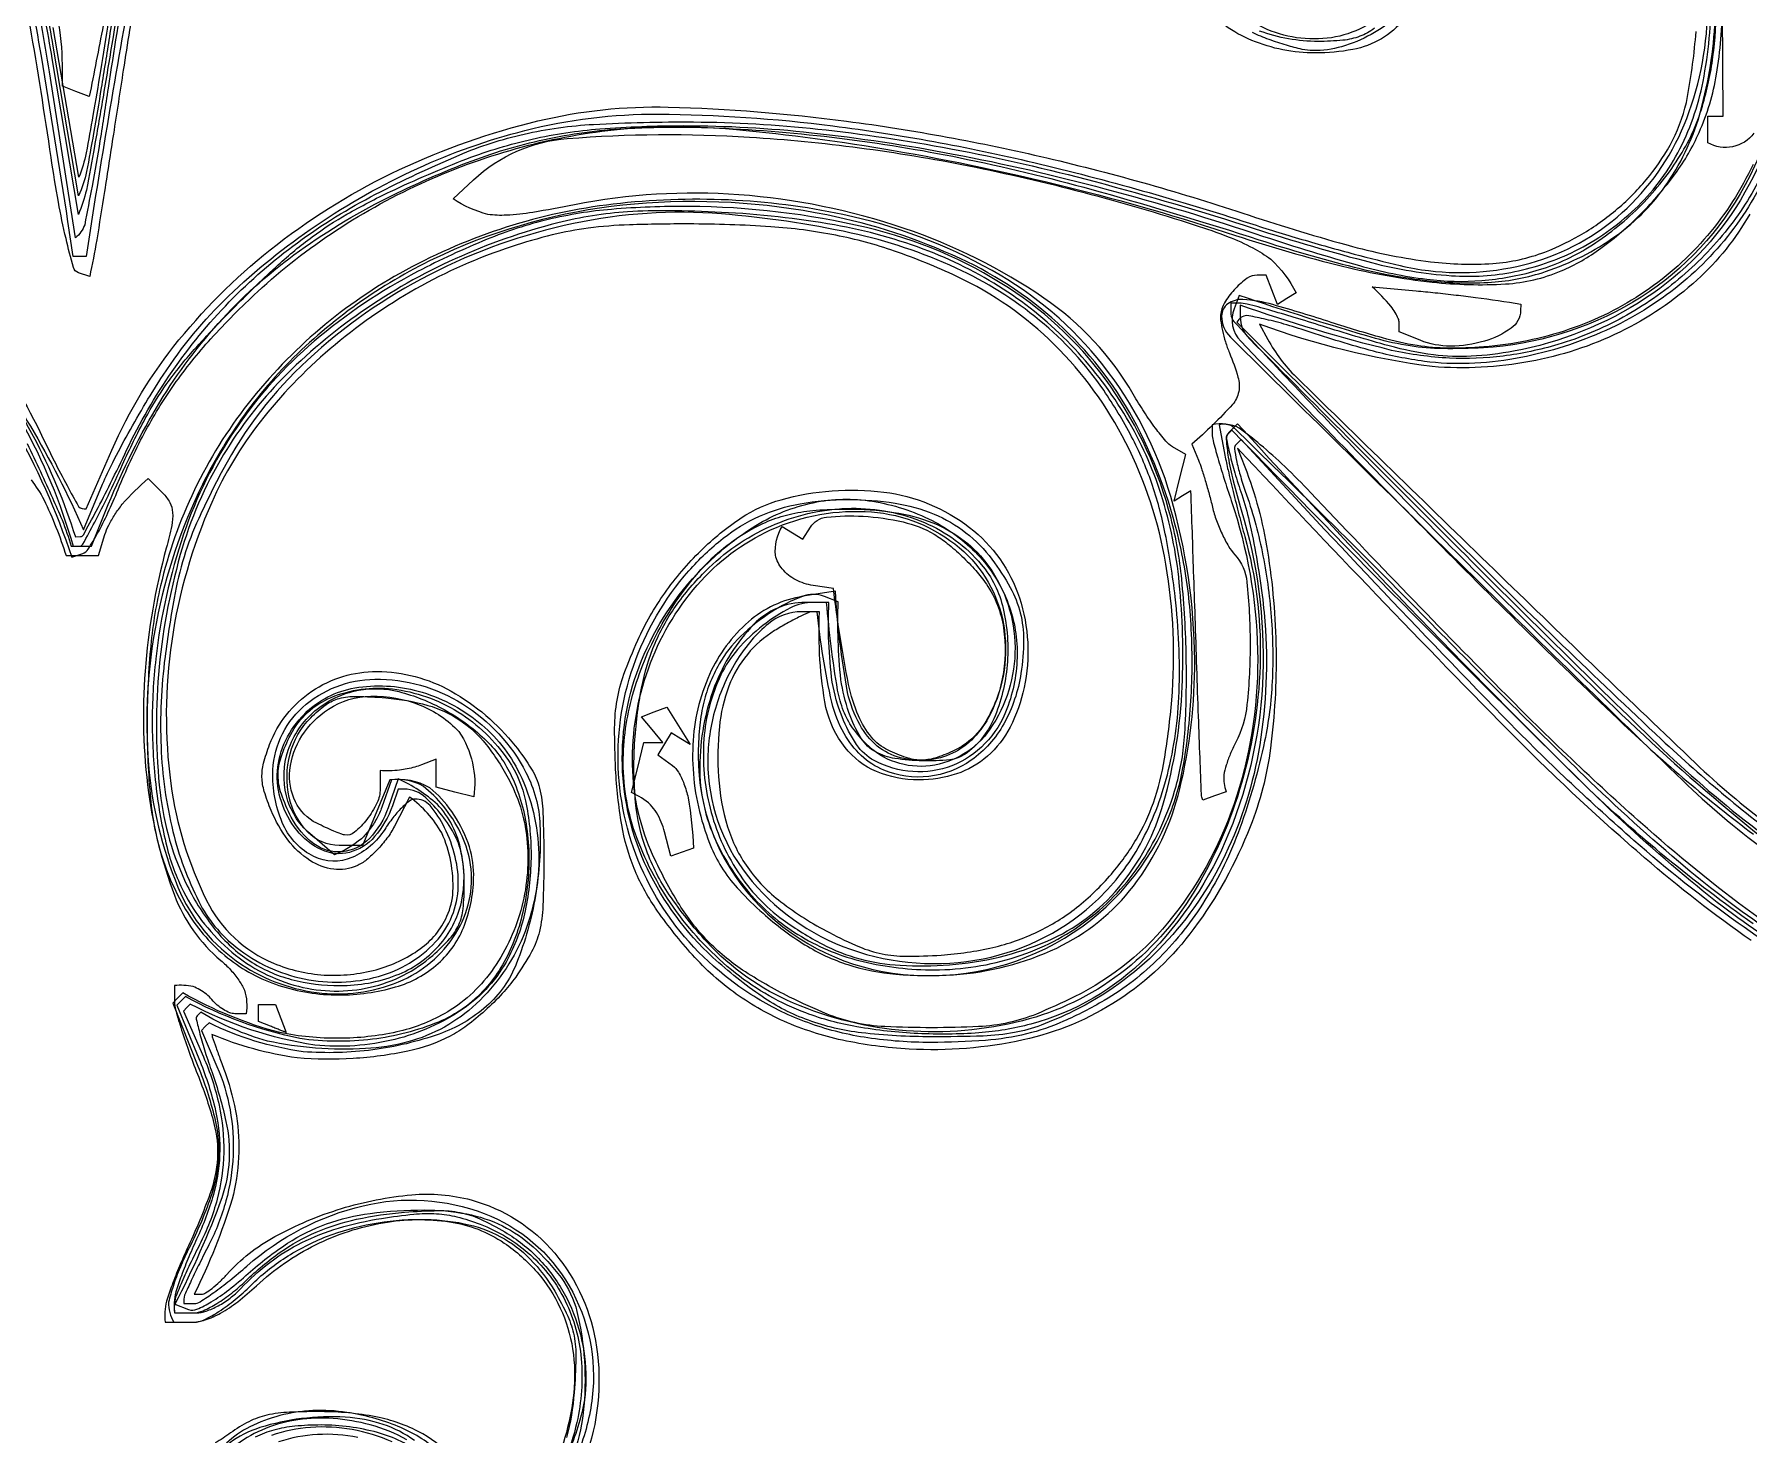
# Model space of a CAD drawing. Extents: x 0 to 564, y 0 to 802.
# Drawn here: x 282 to 465.4, y 558 to 707.8 of the extents above; entities that cross this region are included whole.
import ezdxf

# ---------------------------------------------------------------- set-up
doc = ezdxf.new("R2010")
doc.units = 0

msp = doc.modelspace()

# ---------------------------------------------------------------- linework, layer by layer
at = {"color": 8}
for points in [[(292.541913, 713.790772, 0.006668), (287.535706, 684), (286.855743, 684), (286.175781, 684), (285.600952, 687.75), (285.600952, 687.75, 0.003577), (282.759987, 705.437201, 0.010728), (280.474396, 717.459518, 0.01417)], [(274.587378, 676.137625, -0.061634), (287.255127, 654.759766), (289.29718, 659.629883), (289.29718, 659.629883, -0.019547), (290.388727, 661.971927, -0.007974), (292.046021, 665.07029, -0.007877), (293.934647, 668.346983, -0.009969), (295.787292, 671.311462), (295.787292, 671.311462, -0.056718), (302.771786, 679.742934, -0.042747), (312.134804, 687.318016, -0.041464), (322.998296, 693.421857, -0.044629), (334.460114, 697.474121, -0.064488), (348.755116, 699.224421, -0.030054), (367.419731, 697.971016, -0.026643), (388.905621, 694.051958, -0.020133), (412, 687.562012, 0.006841), (417.58241, 685.831927, 0.006908), (423.19215, 684.261063, 0.006761), (428.113105, 683.027088, 0.027662), (431.143494, 682.485474, 0.10531), (442.69811, 683.508485, 0.116293), (452.36903, 689.170914, 0.111703), (458.758714, 698.774846, 0.0914), (461, 710.93335, 0.054342)], [(427.718715, 709.668977, -0.055747), (425.005283, 707.757942, -0.054459), (421.84307, 706.445482, -0.07369), (418.782104, 706.021973, -0.053079), (417.624137, 706.156534, -0.016818), (415.939159, 706.596443, -0.016583), (414.08078, 707.216775, -0.017711), (412.308655, 707.946777, -0.081556)], [(468.10495, 694.79834, -0.068018), (463.792009, 687.014578, -0.065982), (457.510143, 680.582466, -0.063986), (449.580463, 675.854536, -0.057679), (440.431091, 673.078186, -0.0366), (435.481993, 672.55051, -0.040959), (430.694771, 672.784416, -0.03321), (425.247188, 673.872205, -0.014262), (418.142517, 676.007874, 0.010044), (415.664914, 676.775473, 0.015355), (413.485336, 677.331177, 0.009842), (411.683036, 677.695112, 0.246032), (410.646454, 676.979797), (435.073242, 652.619568), (435.073242, 652.619568, 0.007758), (456.04179, 632.34715, 0.028875), (470.137615, 620.587914, 0.045417)], [(475, 606.091675, -0.035176), (464.245254, 612.698527, -0.024677), (453.105854, 621.533752, -0.01819), (439.973836, 633.922206, -0.007071), (411.086884, 664.420227), (410.532776, 663.866089), (410.532776, 663.866089, 0.233549), (410.388465, 663.440021, 0.016966), (410.599781, 662.180496, 0.020918), (410.981393, 660.634389, 0.01414), (411.539032, 658.906006, -0.03499), (413.340622, 652.407036, -0.030874), (414.31321, 645.442055, -0.031308), (414.412968, 638.524161, -0.039366), (413.602295, 632.168579, -0.035655), (410.953378, 622.845953, -0.051429), (407.220619, 615.136078, -0.057479), (402.384057, 609.012271, -0.064436), (396.447113, 604.416138, -0.028046), (392.094761, 602.183282, -0.045082), (388.149113, 600.841354, -0.040686), (383.746923, 600.147182, -0.018388), (377.905457, 599.92334, -0.037226), (371.149793, 600.416645, -0.047466), (365.089428, 601.913666, -0.049525), (359.628512, 604.457924, -0.046739), (354.659058, 608.068909, -0.097484), (347.51134, 617.380969, -0.099771), (344.501522, 628.630928, -0.099599), (346.08265, 640.184416, -0.096796), (352.010986, 650.359741, -0.045015), (355.685694, 653.854437, -0.062332), (359.568687, 656.212868, -0.061878), (363.935485, 657.552797, -0.043559), (369.059021, 658, -0.038401), (374.078077, 657.613958, -0.060136), (378.242062, 656.445137, -0.067483), (381.656982, 654.450949, -0.066326), (384.440369, 651.609253, -0.034659), (386.393706, 648.583753, -0.063938), (387.468079, 645.864708, -0.064211), (387.818101, 642.9704, -0.035253), (387.538177, 639.406006, -0.08927), (385.711325, 634.018401, -0.113073), (382.21452, 630.112358, -0.125807), (377.675663, 628.377252, -0.127568), (372.88678, 629.046875, -0.089522), (370.463936, 630.604201, -0.080151), (368.627724, 632.965286, -0.062435), (367.306946, 636.307689, -0.029943), (365.74234, 646), (364.093689, 646), (364.093689, 646, 0.175237), (360.537721, 644.714241, 0.07918), (357.227539, 640.931427, 0.069104), (354.855607, 635.660345, 0.071335), (354.043915, 630, 0.167576), (358.240113, 617.831278, 0.143081), (369.31422, 609.884651, 0.134374), (383.500228, 608.875025, 0.142999), (395.837616, 615.300659, 0.077563), (400.310838, 621.163731, 0.062176), (403.205685, 628.567314, 0.054164), (404.456109, 637.42026, 0.036852), (404.032928, 647.592957, 0.019884), (402.977209, 654.34907, 0.034569), (401.497562, 659.825523, 0.037553), (399.379285, 664.72518, 0.029302), (396.388214, 669.695618, 0.071047), (389.536218, 677.167276, 0.063742), (380.622498, 682.749077, 0.054793), (369.367005, 686.51247, 0.03351), (355.5, 688.554443, 0.072183), (339.663706, 687.525092, 0.066415), (324.283337, 682.055733, 0.068099), (311.222711, 672.921864, 0.084104), (302.167175, 661.174316, 0.014465), (299.590816, 655.973826, 0.032828), (298.023605, 651.87748, 0.030959), (296.954284, 647.467275, 0.011583), (295.984741, 641.172058, 0.042546), (295.554418, 631.531822, 0.050037), (296.833378, 622.48378, 0.056548), (299.592927, 615.002763, 0.109918), (303.602661, 610.0979, 0.116347), (310.865277, 606.724259, 0.118468), (318.818607, 606.983826, 0.138793), (324.913032, 610.672603, 0.183124), (327.351593, 616.631287, 0.065399), (327.022324, 619.773811, 0.05635), (325.890488, 622.897827, 0.062479), (324.328573, 625.256173, 0.226882), (322.726959, 625.961487, 0.157816), (322.126021, 625.745917, 0.032362), (321.268951, 624.990906, 0.031108), (320.347362, 623.943796, 0.02488), (319.486481, 622.711487, -0.153297), (315.966445, 619.706935, -0.217361), (311.909824, 619.811348, -0.174535), (308.670785, 623.142282, -0.10686), (307.5, 628.557861, -0.211676), (310.689636, 635.754501, -0.183903), (318.426025, 638.778915, -0.142799), (327.818681, 636.131279, -0.133944), (334.595001, 628.799683, -0.110285), (336.092214, 623.173248, -0.052131), (335.610985, 615.637482, -0.052237), (333.594677, 608.417196, -0.117529), (330.354645, 603.788147, -0.097634), (325.301774, 600.817528, -0.051916), (318.214203, 599.134895, -0.051187), (310.748643, 598.932763, -0.080313), (300.692932, 602.026245), (300.287872, 601.621216), (299.882843, 601.216187), (301.542633, 597.358093), (301.542633, 597.358093, -0.057105), (302.93792, 592.719558, -0.055845), (303.262386, 587.849953, -0.055051), (302.498996, 582.965386, -0.052545), (300.682892, 578.283264, 0.003874), (299.654842, 576.245607, 0.005738), (298.788101, 574.442291, 0.002768), (298.079545, 572.9015, 0.106776), (298, 572), (299.096558, 572), (299.096558, 572, 0.143293), (299.742744, 572.18907, 0.011907), (301.207409, 573.176353, 0.015131), (302.920079, 574.470731, 0.011089), (304.742615, 576.004639, -0.122218), (317.172686, 582.453086, -0.150917), (330.137173, 581.619019, -0.17236), (339.21741, 573.890014, -0.161927), (341.679321, 561.940308, -0.066323), (340.167743, 556.028752, -0.035291)], [(320.278992, 557.200806, 0.060197), (315.990338, 558.50972, 0.062073), (311.558586, 558.740326, 0.064673), (307.372546, 557.886693, 0.076725)]]:
    msp.add_lwpolyline(points, format="xyb", dxfattribs=at)
at = {"color": 9}
for points in [[(291.860609, 715.404205, 0.009502), (290.424072, 707.5, -0.001777), (289.389436, 701.260698, -0.002575), (288.427906, 695.759384, -0.001308), (287.576206, 691.100121, -0.043039), (286.715576, 688.5), (283.920715, 705.164795), (283.920715, 705.164795, 0.009049), (282.284596, 713.943427, 0.010549)], [(280.626893, 666.337039, -0.05676), (286.160736, 653), (286.830353, 653.009216), (286.830353, 653.009216, 0.270281), (287.198201, 653.230567, 0.003847), (288.463589, 655.583328, 0.009415), (289.887484, 658.407917, 0.005916), (291.449951, 661.759216), (291.449951, 661.759216, -0.016753), (293.869237, 666.667726, -0.031986), (296.186642, 670.402237, -0.028975), (299.112145, 674.040233, -0.01135), (303.541351, 678.719971, -0.011664), (308.079607, 683.093091, -0.026848), (311.735447, 686.109512, -0.02985), (315.446081, 688.522036, -0.018098), (320.091431, 690.944092, -0.019909), (328.280935, 694.451193, -0.035933), (335.265583, 696.558075, -0.035797), (342.49782, 697.647901, -0.019594), (351.460114, 697.995972, -0.027382), (365.150581, 697.240671, -0.019679), (380.297623, 694.963554, -0.018193), (396.530295, 691.249146, -0.015111), (413.5, 686.156494, 0.012386), (423.746274, 683.020593, 0.036738), (430.947887, 681.569847, 0.050932), (436.836682, 681.431032, 0.050647), (442.643494, 682.484192, 0.070324), (448.310314, 685.021904, 0.054751), (453.603867, 689.223061, 0.054803), (457.854345, 694.467892, 0.07084), (460.435028, 700.093201, 0.039139), (461.558039, 705.350826, 0.033263), (461.930748, 711.015984, 0.033225)], [(426.707676, 710.390915, -0.167706), (420.306026, 707.3476, -0.148407), (413.019928, 708.697632, -0.067119)], [(469.526294, 704.498842, -0.104928), (464.491295, 690.037712, -0.112111), (454.353315, 679.52868, -0.099648), (440.236176, 673.866577, -0.032203), (435.707947, 673.327856, -0.04618), (431.671833, 673.482368, -0.034287), (426.928713, 674.439424, -0.010046), (419.795685, 676.550476, 0.003636), (416.76819, 677.488849, 0.005082), (414.047348, 678.280449, 0.00314), (411.751933, 678.907524, 0.065192), (410, 679), (410, 677.844238), (410, 677.844238, 0.190243), (410.308328, 677.063214, 0.000888), (416.389065, 670.585007, 0.00395), (423.412049, 663.24655, 0.002465), (431.75, 654.754883, 0.005564), (450.989539, 635.780014, 0.018838), (464.136761, 624.022079, 0.028723), (474.489596, 616.400967, 0.047833)], [(465.857891, 612.625534, -0.039223), (447.8469, 627.453796, -0.013899), (410.71048, 666.110474), (409.78656, 665.186584), (409.78656, 665.186584, 0.216342), (409.503707, 664.433418, 0.022707), (409.719952, 662.515358, 0.022734), (410.239443, 659.993242, 0.011645), (411.106995, 656.881348, -0.082498), (413.419208, 639.271018, -0.088868), (409.78685, 622.340523, -0.098716), (401.005276, 609.093739, -0.132152), (388.591797, 601.890076, -0.047626), (383.048266, 600.950729, -0.030469), (376.511593, 600.873886, -0.030435), (370.000354, 601.593135, -0.046821), (364.532074, 603.073853, -0.078929), (357.015095, 607.333531, -0.066999), (350.696243, 613.929909, -0.06832), (346.451266, 621.818215, -0.089554), (345, 629.856018, -0.068813), (345.996567, 637.062846, -0.056036), (348.93829, 644.285538, -0.057303), (353.313317, 650.50264, -0.082122), (358.546509, 654.727844, -0.035307), (360.767516, 655.786391, -0.039678), (363.031406, 656.473961, -0.034677), (365.619513, 656.85511, -0.018577), (368.848877, 656.983521, -0.036525), (373.941141, 656.62432, -0.059399), (378.122959, 655.502464, -0.068831), (381.472758, 653.592483, -0.074229), (384.081024, 650.88623, -0.153774), (386.905006, 642.178889, -0.153974), (384.226604, 633.430161, -0.212991), (377.835079, 629.525086, -0.232599), (370.988892, 631.8573, -0.043039), (369.531415, 633.589833, -0.05943), (368.567539, 635.376884, -0.047838), (367.921384, 637.621246, -0.018017), (366.741669, 647), (364.505707, 647), (364.505707, 647, 0.204216), (358.942257, 644.628822, 0.101535), (354.777695, 638.024994, 0.088598), (353.18033, 629.419189, 0.110752), (354.899841, 621.5, 0.072799), (358.75559, 615.611834, 0.078195), (364.055191, 611.24128, 0.074876), (370.645716, 608.57777, 0.059516), (378.278168, 607.690674, 0.076819), (387.04306, 609.073815, 0.085236), (394.639973, 613.027992, 0.085355), (400.474642, 619.284451, 0.077304), (404.130676, 627.342651, 0.053575), (405.063536, 632.959534, 0.019076), (405.221409, 641.103333, 0.019414), (404.739039, 649.470256, 0.038694), (403.592865, 656, 0.089915), (397.106372, 670.126443, 0.09707), (386.209591, 680.639084, 0.086247), (371.017123, 687.095633, 0.055806), (352, 689.355774, 0.022407), (343.756344, 689.042266, 0.038298), (336.960194, 687.949852, 0.038443), (330.428063, 685.837365, 0.022784), (323, 682.383911, 0.056048), (311.926112, 674.925393, 0.06797), (303.581215, 665.607239, 0.067221), (297.975463, 654.303588, 0.053195), (294.997284, 640.976257, 0.029226), (294.616349, 634.073081, 0.028778), (295.03896, 627.136421, 0.030539), (296.174268, 620.877761, 0.057874), (297.958344, 616.081665, 0.10088), (303.132288, 609.588763, 0.111854), (310.259254, 605.93158, 0.118977), (317.915708, 605.820647, 0.125193), (324.616943, 609.236816, 0.027455), (326.449334, 611.033046, 0.081131), (327.41016, 612.504196, 0.079102), (327.865932, 614.225957, 0.025231), (328, 616.881104, 0.047246), (327.677933, 620.28193, 0.068862), (326.714024, 623.129936, 0.07659), (325.11396, 625.386742, 0.077597), (320.932983, 628.106201), (319.861298, 625.031982), (319.861298, 625.031982, -0.107318), (317.842522, 621.733687, -0.17954), (314.952827, 620.329102, -0.18561), (311.919188, 621.168355, -0.114651), (309.489044, 624.02124, -0.035524), (308.426428, 626.491522, -0.082175), (308.083374, 628.475349, -0.083598), (308.399976, 630.442722, -0.03774), (309.425018, 632.85498, -0.177215), (313.760352, 636.835515, -0.128257), (320.31485, 637.738144, -0.10958), (327.316573, 635.288455, -0.106134), (332.720428, 630.086914, -0.096829), (334.542988, 625.775412, -0.052218), (335.135498, 620.017349, -0.050825), (334.51279, 614.014423, -0.070492), (332.682343, 608.931824, -0.120966), (327.859685, 603.512339, -0.091161), (320.55555, 600.241554, -0.083932), (311.994651, 599.626429, -0.081058), (298.690918, 604.024292), (298.320343, 603.653687), (297.949738, 603.283081), (300.084595, 598.391541), (300.084595, 598.391541, -0.048835), (301.765275, 593.214871, -0.059147), (302.265419, 588.137085, -0.060246), (301.562467, 583.160489, -0.053635), (299.682892, 578.283264, 0.007449), (298.655326, 576.209835, 0.009934), (297.788101, 574.295425, 0.007486), (297.12268, 572.678931, 0.09416), (297, 571), (299.049561, 571), (299.049561, 571, 0.108272), (300.071271, 571.22387, 0.029795), (301.531353, 572.004501, 0.028634), (303.121603, 573.11077, 0.026436), (304.620117, 574.419556, -0.039635), (308.312692, 577.476841, -0.05116), (312.152103, 579.624939, -0.049157), (316.470506, 581.006484, -0.032836), (321.610199, 581.760925, -0.015806), (325.212709, 581.935745, -0.05292), (327.564686, 581.726196, -0.059724), (329.667355, 581.043583, -0.024223), (332.341095, 579.645996, -0.06908), (335.921732, 576.820649, -0.065383), (338.675259, 573.077545, -0.064127), (340.409387, 568.679515, -0.061999), (340.999207, 563.934265, -0.072314), (340.357347, 559.524946, -0.031324), (338.31073, 553.945213, -0.031328)], [(321.863378, 557.403596, 0.063613), (317.944153, 559.015015, 0.046575), (313.984518, 559.694516, 0.055795), (310.206272, 559.563713, 0.059042), (306.732505, 558.624614, 0.063754), (303.671143, 556.914978, -0.033501)]]:
    msp.add_lwpolyline(points, format="xyb", dxfattribs=at)
at = {"color": 253}
for points in [[(291.794702, 713.81804, 0.005596), (289.899872, 702, -0.003524), (289.023985, 696.388517, -0.005396), (288.178135, 691.538895, -0.00208), (287.391935, 687.398048, -0.135261), (286.398834, 685.99884), (283.617889, 703.74939), (283.617889, 703.74939, 0.007783), (281.879425, 713.818164, 0.014387)], [(275.485971, 674.529811, -0.091893), (286.395081, 654), (286.94754, 654.03302), (286.94754, 654.03302, 0.258575), (287.258436, 654.230392, 0.002299), (288.624352, 656.763817, 0.007119), (290.161108, 659.747304, 0.004446), (291.880035, 663.28302), (291.880035, 663.28302, -0.040356), (296.749381, 671.703553, -0.041674), (302.861717, 679.135796, -0.041512), (310.145791, 685.476452, -0.039413), (318.5, 690.650391, -0.018522), (327.434705, 694.8423, -0.044461), (334.387257, 697.090729, -0.042277), (341.834414, 698.135754, -0.015377), (352.5, 698.393494, -0.025137), (365.822722, 697.63516, -0.020123), (380.042221, 695.524414, -0.018157), (395.477253, 692.009339, -0.012968), (412.476379, 687.007629, 0.014271), (425.028965, 683.34975, 0.04621), (433.585747, 681.945511, 0.067219), (440.35402, 682.378812, 0.06613), (446.805237, 684.59021, 0.073896), (453.212198, 689.066523, 0.081406), (457.794926, 695.082451, 0.07421), (460.501523, 702.724522, 0.04928), (461.373718, 712, 0.057745)], [(425.343709, 708.40982, -0.072588), (423.794224, 707.552872, -0.066137), (421.972969, 707.12993, -0.024224), (419.326935, 707.003723, -0.087784), (413.073899, 708.115065, -0.123259)], [(467.132416, 693.566406, -0.05956), (463.447279, 687.354795, -0.052064), (458.24918, 681.868881, -0.051257), (451.940499, 677.498271, -0.053745), (444.971893, 674.58429, -0.040108), (439.11478, 673.345075, -0.045215), (433.368134, 673.126846, -0.040673), (427.189959, 673.957912, -0.024035), (411, 678.788513), (411, 677.569336), (411, 677.569336, 0.198375), (411.979783, 675.196999, 0.000675), (434.474712, 652.669739, 0.003156), (455.026284, 632.401625, 0.025899), (464.914917, 623.722412, 0.020896), (471.686973, 618.818138, 0.020408)], [(468.77765, 610.168033, -0.030427), (459.858551, 616.627678, -0.020457), (449.17219, 626.163368, -0.005757), (410.097046, 665.43042), (409.622498, 664.955811), (409.622498, 664.955811, 0.251907), (409.503409, 664.559503, 0.008138), (409.875877, 662.877357, 0.013873), (410.417928, 660.855437, 0.008979), (411.151489, 658.54657, -0.026095), (411.958719, 655.667946, -0.011948), (412.72366, 651.841881, -0.011797), (413.339019, 647.765849, -0.015949), (413.690094, 644.055908, -0.059927), (412.939717, 630.96376, -0.072561), (409.052052, 619.303917, -0.07778), (402.290938, 609.872273, -0.084477), (393.14151, 603.270447, -0.022769), (389.690112, 601.766436, -0.046538), (386.847824, 600.972404, -0.036275), (383.485739, 600.611652, -0.009236), (378, 600.524414, -0.027677), (370.478623, 600.960494, -0.058788), (364.809982, 602.291924, -0.062974), (359.853348, 604.834197, -0.03627), (354.596252, 609.018066, -0.095137), (347.589723, 618.500006, -0.104896), (344.906097, 629.578964, -0.105133), (346.953281, 640.773575, -0.095963), (353.406189, 650.586182, -0.06144), (359.196, 655.220713, -0.086612), (365.323666, 657.664658, -0.091626), (371.651357, 657.816353, -0.077407), (378.030029, 655.75, -0.086211), (382.899076, 652.126441, -0.095432), (386.055939, 647.187523, -0.096331), (387.134291, 641.468777, -0.089646), (386.039948, 635.605042, -0.100461), (383.693917, 631.892613, -0.109359), (380.148296, 629.52314, -0.110865), (375.974286, 628.890431, -0.105643), (371.849609, 630.080505, -0.122042), (369.96147, 631.784817, -0.055178), (368.40176, 634.75605, -0.049215), (367.353161, 638.475345, -0.044141), (367, 647), (365.368042, 647), (365.368042, 647, 0.118252), (362.885478, 646.404537, 0.048285), (359.94006, 644.527748, 0.047065), (357.235494, 641.968127, 0.069026), (355.440308, 639.234253, 0.092761), (353.630643, 632.382069, 0.08077), (354.283554, 624.980019, 0.080853), (357.246406, 618.172877, 0.093269), (362.10611, 613.038086, 0.035776), (366.311481, 610.42846, 0.054962), (370.296471, 608.864204, 0.053123), (374.625555, 608.174028, 0.030915), (379.891479, 608.225952, 0.083801), (390.338405, 610.769996, 0.117615), (398.00642, 616.481995, 0.105721), (402.798056, 625.55821, 0.058333), (404.787384, 638, 0.034873), (404.480144, 649.087343, 0.052742), (402.537216, 658.535797, 0.057569), (398.838568, 666.747343, 0.053504), (393.288025, 674.123169, 0.057775), (386.146483, 680.179416, 0.054873), (377.687885, 684.564697, 0.048737), (367.583185, 687.374942, 0.031457), (355.5, 688.721313, 0.008885), (349.832803, 688.893108, 0.019155), (345.469395, 688.78064, 0.023286), (341.717163, 688.363797, 0.022924), (338, 687.598511, 0.044095), (327.022187, 683.751971, 0.045311), (316.99477, 678.067543, 0.047232), (308.545505, 670.941148, 0.058606), (302.254791, 662.81311, 0.066584), (297.619928, 652.108453, 0.047894), (295.286331, 639.278587, 0.048944), (295.457842, 626.671133, 0.086112), (298.361938, 616.692688, 0.055879), (301.357308, 611.98487, 0.078339), (305.04398, 608.644577, 0.080942), (309.481273, 606.672289, 0.064269), (314.689972, 606, 0.091346), (320.68789, 607.104998, 0.119172), (325.273033, 610.252647, 0.128713), (327.688178, 614.937918, 0.116988), (327.617401, 620.388245, 0.070562), (326.739291, 622.5441, 0.044862), (325.167809, 624.757713, 0.04474), (323.395542, 626.49128, 0.172928), (320.937225, 627), (320.31662, 625.25), (320.31662, 625.25, -0.091842), (318.40217, 621.936953, -0.154641), (315.700493, 620.255157, -0.172385), (312.741502, 620.526563, -0.1184), (310.072571, 622.634888, -0.086278), (308.42835, 625.685164, -0.097939), (308.008121, 628.976128, -0.096953), (308.872555, 632.205426, -0.082824), (310.923065, 635.076904, -0.155028), (316.276043, 637.848726, -0.110681), (323.061649, 637.507263, -0.101678), (329.521932, 634.19795, -0.111431), (333.903961, 628.698425, -0.108464), (335.961447, 620.095648, -0.103557), (334.284168, 611.265198, -0.106771), (329.278351, 604.054253, -0.122377), (321.963745, 599.984863, -0.052485), (317.442436, 599.25861, -0.033144), (312.09409, 599.322098, -0.033427), (306.943405, 600.074035, -0.066463), (299.814148, 603.147461), (299.419739, 602.753052), (299.419739, 602.753052, 0.259943), (299.324467, 602.417748, 0.006429), (299.724953, 600.813553, 0.012273), (300.27943, 598.900078, 0.007849), (301.012665, 596.704346, -0.030324), (302.501993, 591.472926, -0.067654), (302.838646, 587.357437, -0.067363), (302.064888, 583.2904, -0.029847), (297.046753, 571.919312), (298.512207, 571.356934), (298.512207, 571.356934, 0.197112), (299.394499, 571.37712, 0.032857), (300.931667, 572.173096, 0.029804), (302.801168, 573.460565, 0.01741), (304.886993, 575.208496, -0.038843), (309.099697, 578.442095, -0.057784), (313.257561, 580.510262, -0.055045), (317.928185, 581.634233, -0.031555), (323.71814, 582, -0.04665), (328.263304, 581.575009, -0.06836), (332.066654, 580.302055, -0.069249), (335.350912, 578.065962, -0.049339), (338.343262, 574.763428, -0.099724), (340.042883, 571.141754, -0.044106), (340.845703, 565.894966, -0.043221), (340.718674, 560.302338, -0.064016), (339.568939, 555.541382, -0.035782)], [(323.527447, 555.807892, 0.096131), (318.71273, 558.189133, 0.067006), (312.689209, 559, 0.02316), (309.861649, 558.868958, 0.04458), (307.632881, 558.459419, 0.048407), (305.634632, 557.68997, 0.032995)]]:
    msp.add_lwpolyline(points, format="xyb", dxfattribs=at)
at = {"color": 254}
for points in [[(291.115683, 713.698065, 0.009982), (290.03006, 707.5, -0.002149), (289.159625, 702.027336, -0.003056), (288.335453, 697.171875, -0.001715), (287.600649, 693.079932, -0.044585), (286.738037, 690.5), (284.021912, 706.5), (284.021912, 706.5, 0.00966), (282.465163, 714.706227, 0.009597)], [(281.240875, 663.977844, -0.002756), (282.650958, 660.986357, -0.003403), (283.930607, 658.182549, -0.002809), (284.975815, 655.814974, -0.02505), (285.937225, 653), (287.019653, 653), (288.102051, 653), (289.615448, 656.75), (289.615448, 656.75), (289.615448, 656.75, -0.0372), (295.069516, 667.815329, -0.049987), (301.669559, 676.825623, -0.051319), (309.77628, 684.170743, -0.042393), (319.728088, 690.256714, -0.025796), (328.822954, 694.237208, -0.039482), (337.085365, 696.631409, -0.038901), (345.710954, 697.718413, -0.024127), (355.924103, 697.711792, -0.019685), (368.9356, 696.560452, -0.019582), (381.839306, 694.388206, -0.017058), (396.017993, 690.917688, -0.009574), (413, 685.788757, 0.016173), (423.1696, 682.863139, 0.03429), (431.230244, 681.402817, 0.044186), (437.881089, 681.254106, 0.063768), (443.647919, 682.383057, 0.075084), (451.184484, 686.216781, 0.089406), (456.741631, 691.92485, 0.082356), (460.261649, 699.61383, 0.053591), (461.800995, 709.281494, 0.050666)], [(469.544007, 707.463686, -0.116179), (464.47617, 690.707779, -0.128502), (452.994541, 679.116077, -0.119802), (437, 674.236694, -0.017924), (432.644322, 674.141787, -0.034565), (429.169674, 674.431412, -0.029895), (425.455724, 675.230924, -0.010263), (410.871887, 679.829712), (410.330414, 678.41864), (410.330414, 678.41864, 0.2921), (411.044772, 674.930079, 0.00229), (431.976616, 653.556038, 0.008207), (452.00644, 633.944133, 0.028218), (465.893127, 622.199463, 0.03452)], [(467.554684, 611.891852, -0.025735), (458.586468, 618.677071, -0.017936), (447.7733, 628.452325, -0.005833), (432.5, 643.639221, 0.001906), (424.002188, 652.222713, 0.003087), (416.703747, 659.448952, 0.000528), (410.217959, 665.778351, 0.200083), (408.738312, 666), (409.356445, 662.75), (409.356445, 662.75, 0.009476), (409.696788, 661.128572, 0.003468), (410.237358, 658.848495, 0.003436), (410.862808, 656.36375, 0.004108), (411.487274, 654.032104, -0.071752), (413.135963, 641.083305, -0.065263), (411.162216, 627.749352, -0.06799), (405.967858, 615.897775, -0.093508), (398.183563, 607.29187, -0.100411), (387.701792, 602.243332, -0.081505), (375.250256, 601.169106, -0.082269), (363.216051, 604.123751, -0.10568), (353.933838, 610.687622, -0.036232), (349.92365, 615.725732, -0.06285), (347.484474, 620.47673, -0.06377), (346.323147, 625.63587, -0.038452), (346.215302, 631.91333, -0.03228), (346.952855, 637.820005, -0.052909), (348.414608, 642.639503, -0.056867), (350.761885, 646.798576, -0.044811), (354.162384, 650.699341, -0.09173), (361.259734, 655.362449, -0.096799), (369.421276, 657.062386, -0.103027), (377.213044, 655.539802, -0.118799), (383.296692, 651.059265, -0.119112), (385.640432, 646.357135, -0.077847), (386.065697, 640.284172, -0.079844), (384.628509, 634.531538, -0.140832), (381.557953, 630.76532, -0.126969), (379.921606, 630.159857, -0.031068), (377.026955, 630.044922, -0.032481), (374.061336, 630.30469, -0.084974), (372.039429, 630.978882, -0.132464), (370.427185, 632.495362, -0.055108), (369.137192, 635.217819, -0.047176), (368.284531, 638.730843, -0.035972), (368, 647.062744), (366.509918, 647.634583), (366.509918, 647.634583, 0.185137), (364.162184, 647.635222, 0.051337), (360.81675, 645.942413, 0.049798), (357.542403, 643.345428, 0.070594), (355.266449, 640.411621, 0.035344), (354.231267, 638.258578, 0.038231), (353.541183, 636.036278, 0.034481), (353.149915, 633.544098, 0.021009), (353.016449, 630.565735, 0.187227), (358.918039, 615.231831, 0.174785), (373.814659, 607.340508, 0.16204), (391.209449, 610.509546, 0.164889), (403.08786, 623.454346, 0.060057), (404.865747, 629.291533, 0.030435), (405.74728, 636.934479, 0.02951), (405.7062, 645.114821, 0.036405), (404.666382, 652.668274, 0.067184), (399.926775, 665.909035, 0.084206), (392.087772, 676.308395, 0.081371), (381.023239, 683.788557, 0.058159), (366.792145, 688.43988, 0.071715), (346.184958, 689.605894, 0.080332), (326.928528, 684.750763, 0.084769), (310.999102, 674.395244, 0.092746), (299.992798, 659.620728, 0.065996), (295.065982, 644.926101, 0.068271), (294.218025, 629.627777, 0.077673), (297.368465, 616.526842, 0.149899), (304.158691, 608.276306, 0.12109), (312.752985, 605.20134, 0.133348), (321.459698, 606.629128, 0.156659), (327.31993, 611.963561, 0.17861), (328.583038, 619.409058, 0.069649), (327.592358, 622.353915, 0.054025), (325.760838, 625.201714, 0.057338), (323.5972, 627.328315, 0.167083), (320.195648, 628), (319.176849, 625.077515), (319.176849, 625.077515, -0.043535), (318.638285, 623.879361, -0.03495), (317.864113, 622.695969, -0.036117), (316.9861, 621.697704, -0.071583), (314.119171, 619.993408), (311.459595, 622.281128), (311.459595, 622.281128, -0.154752), (308.965957, 626.317815, -0.144527), (309.164165, 631.17675, -0.135377), (312.021589, 635.380865, -0.130555), (316.668884, 637.597656, -0.109589), (320.981586, 637.455886, -0.06311), (325.835098, 635.532959, -0.061979), (330.163577, 632.396378, -0.092535), (332.929749, 628.645081, -0.077963), (334.667232, 622.931947, -0.064401), (334.737312, 616.5606, -0.065446), (333.197064, 610.486234, -0.086993), (330.211853, 605.645386, -0.113852), (325.235247, 602.108021, -0.068102), (318.178829, 600.266968, -0.064291), (310.412908, 600.338285, -0.07468), (298.164917, 604.831604), (297.709991, 604.376648), (297.255066, 603.921753), (299.60379, 598.210876), (299.60379, 598.210876, -0.037403), (301.30058, 593.010928, -0.061729), (301.840912, 588.427368, -0.063978), (301.24084, 583.967326, -0.043569), (299.490234, 579.150696, 0.009197), (298.536696, 576.999885, 0.01137), (297.731506, 574.961311, 0.009818), (297.131524, 573.23111, 0.078701), (297, 571), (299.325684, 571), (299.325684, 571, 0.084961), (300.389265, 571.18204, 0.039316), (301.675343, 571.752701, 0.03746), (302.965814, 572.581853, 0.042682), (304.058624, 573.562378, -0.041431), (307.184853, 576.381545, -0.046969), (310.61055, 578.515533, -0.044486), (314.533432, 580.056648, -0.031445), (319.153107, 581.102051, -0.014629), (322.58779, 581.55258, -0.039978), (325.034622, 581.604599, -0.047574), (327.205884, 581.268149, -0.029008), (329.681549, 580.483826, -0.091489), (335.072343, 577.198848, -0.097092), (338.803082, 572.265434, -0.09285), (340.501882, 566.096578, -0.076075), (340.034393, 559.263, -0.051355), (338.64493, 555.108921, -0.025345)], [(322.656118, 557.336441, 0.079442), (319.333435, 559.054993, 0.065209), (315.270749, 559.830184, 0.045022), (310.584824, 559.681702, 0.045823), (306.142035, 558.719681, 0.083144), (302.837708, 557.038147, -0.027769)]]:
    msp.add_lwpolyline(points, format="xyb", dxfattribs=at)
at = {"color": 250}
for points in [[(292.95072, 712.468436, 0.007881), (291.516357, 703.94928, -0.000591), (290.46499, 697.096056, -0.000816), (289.503452, 690.943932, -0.000512), (288.680948, 685.771416, -0.009972), (287.926239, 681.85791), (286.738831, 682.253723), (286.738831, 682.253723, -0.249772), (286.184706, 682.837267, -0.009004), (285.392227, 685.915062, -0.014095), (284.578249, 689.813996, -0.00799), (283.80191, 694.574768, 0.005927), (281.561747, 708.678048, 0.014236)], [(428.474957, 709.359336, -0.091521), (426.100826, 707.295494, -0.086649), (423.048254, 706.145817, -0.046866), (419.039368, 705.769226, -0.098092), (412.225249, 707.119036, -0.120944), (407.013329, 710.9338, -0.113725)], [(276.267754, 675.374572, -0.055783), (282.58786, 665.271057, 0.00465), (284.125567, 662.142542, 0.00739), (285.505753, 659.497368, 0.002555), (286.730968, 657.258909, 0.242203), (287.554962, 657), (290.291718, 663.282104), (290.291718, 663.282104), (290.291718, 663.282104, -0.068366), (297.476642, 675.070348, -0.057337), (307.971085, 685.294502, -0.054631), (321.053724, 693.291298, -0.050819), (335.875977, 698.500305, -0.065506), (349.819884, 699.977889, -0.026662), (368.878918, 698.47747, -0.024807), (390.320284, 694.54305, -0.022607), (411.953918, 688.409058, 0.014462), (423.004451, 685.080446, 0.035028), (431.36554, 683.441002, 0.047791), (438.005551, 683.254454, 0.074485), (443.585419, 684.479492, 0.04488), (447.780207, 686.529153, 0.043533), (451.58807, 689.312607, 0.044213), (454.801597, 692.665336, 0.049867), (457.231567, 696.405334, 0.073217), (458.841603, 701.10026, 0.027056), (459.751308, 708.053581, 0.027352)], [(465.491494, 688.545062, -0.081311), (459.860321, 681.492798, -0.070581), (451.591575, 675.910966, -0.06797), (441.990784, 672.759956, -0.065225), (431.538861, 672.22507, -0.056827), (413.054901, 676.76593), (413.941437, 675.132935), (413.941437, 675.132935, 0.075002), (416.971934, 671.122422, 0.001045), (438.834103, 649.843323, 0.002099), (459.706873, 629.781275, 0.030826), (467.5, 623.220337, 0.035449)], [(465.650067, 610.82458, -0.025637), (454.25198, 619.680191, -0.018599), (440.636967, 632.337888, -0.007013), (410.719757, 663.5), (411.490662, 661.5), (411.490662, 661.5, -0.052789), (413.911337, 652.48873, -0.035525), (414.826656, 641.86335, -0.035873), (414.232846, 631.420731, -0.061813), (412.06485, 623, -0.064783), (406.043533, 612.103705, -0.089898), (397.953579, 604.456696, -0.090888), (387.766461, 600.189624, -0.067681), (375.59137, 599.210693, -0.039029), (368.440947, 600.166965, -0.051377), (362.185093, 602.195961, -0.054581), (356.774598, 605.332352, -0.053705), (352.138367, 609.5802, -0.029385), (348.460471, 614.289521, -0.054611), (346.160324, 618.548683, -0.054592), (344.836346, 623.205857, -0.029342), (344.184509, 629.149231, -0.013498), (344.08028, 633.570125, -0.041785), (344.339333, 636.542137, -0.045096), (345.076423, 639.3063, -0.017779), (346.561371, 642.957397, -0.048542), (349.437695, 647.994513, -0.044813), (353.300785, 652.530846, -0.047278), (357.627466, 656.039188, -0.079142), (361.877319, 657.982544, -0.099022), (372.880388, 658.793203, -0.134357), (382.047318, 655.014671, -0.149825), (387.368683, 647.485785, -0.13305), (387.880981, 637.880615, -0.065458), (386.377911, 633.658229, -0.094843), (383.951687, 630.543915, -0.100047), (380.654832, 628.654481, -0.080417), (376.611847, 628, -0.099728), (372.085673, 628.911846, -0.12803), (368.722729, 631.480453, -0.108483), (366.677774, 635.738496, -0.057967), (366, 646), (365.25, 645.996277), (365.25, 645.996277, 0.104962), (364.795533, 645.897419, 0.009672), (363.74794, 645.400787, 0.012142), (362.51232, 644.747561, 0.009229), (361.189819, 643.974365, 0.084602), (358.275754, 641.437476, 0.080104), (356.300064, 638.032921, 0.067722), (355.277573, 633.679918, 0.039787), (355.192169, 628.32312, 0.058351), (356.163082, 622.992342, 0.080685), (358.307842, 618.638817, 0.075006), (361.857121, 614.967521, 0.043428), (367.05014, 611.669922, 0.019048), (370.267372, 610.151938, 0.051189), (372.681644, 609.403854, 0.049373), (375.247097, 609.147689, 0.016739), (379, 609.270142, 0.040227), (384.540192, 610.087611, 0.054383), (389.317219, 611.753624, 0.056441), (393.487363, 614.350622, 0.048313), (397.217102, 617.940552, 0.042436), (399.887049, 621.655829, 0.051093), (401.70311, 625.551651, 0.042956), (402.89564, 630.256276, 0.019819), (403.669586, 636.529053, 0.062918), (403.050283, 651.078473, 0.07544), (398.758369, 664.081749, 0.080407), (391.102573, 674.58474, 0.085627), (380.672943, 681.868286, 0.026267), (374.021281, 684.573462, 0.035117), (367.731815, 686.270424, 0.03161), (360.773218, 687.181109, 0.016338), (352, 687.481812, 0.008383), (345.650855, 687.385408, 0.024042), (341.255531, 687.032928, 0.029199), (337.413012, 686.307951, 0.018272), (333.014435, 685.036438, 0.049032), (322.819221, 680.533172, 0.048256), (313.637054, 674.11071, 0.049934), (306.148575, 666.29809, 0.06207), (300.974518, 657.675293, 0.067849), (296.700412, 642.866446, 0.069896), (296.609943, 627.607796, 0.081802), (300.431685, 615.114988, 0.180654), (307.599701, 608.393921, 0.083945), (313.00425, 607.13824, 0.081554), (318.578629, 607.708565, 0.088988), (323.267776, 609.928806, 0.131641), (326.146027, 613.421143, 0.096154), (326.780415, 616.061338, 0.057974), (326.548943, 619.28289, 0.058369), (325.591656, 622.332613, 0.103994), (322.144165, 626.179504), (320.523987, 623.046387), (320.523987, 623.046387, -0.039915), (319.726719, 621.766323, -0.031088), (318.671513, 620.510948, -0.031938), (317.533375, 619.459547, -0.0637), (316.492859, 618.814819, -0.141917), (314.027699, 618.453394, -0.109787), (311.470417, 619.401604, -0.089095), (309.136113, 621.582745, -0.06153), (307.339081, 624.730957, -0.024894), (306.601226, 626.777614, -0.068299), (306.357281, 628.290688, -0.069901), (306.532535, 629.793247, -0.027004), (307.173279, 631.795715, -0.154101), (311.674559, 637.483534, -0.151372), (318.659462, 639.606537, -0.127596), (326.578111, 637.506666, -0.096804), (333.442047, 631.653992, -0.030005), (335.188317, 629.164765, -0.076521), (336.042522, 627.138832, -0.052803), (336.410977, 624.538628, -0.008814), (336.5, 619.489136, -0.009537), (336.405335, 614.526532, -0.049096), (336.032234, 611.805336, -0.0674), (335.186554, 609.6183, -0.027889), (333.5, 606.924194, -0.033004), (332.059709, 605.147057, -0.022437), (330.206257, 603.31768, -0.022663), (328.24894, 601.706584, -0.041533), (326.5, 600.609253, -0.06756), (321.973773, 598.995832, -0.036422), (316.096077, 598.199341, -0.036318), (310.113267, 598.263509, -0.062682), (301, 600.766052), (301.015045, 600.633057), (301.015045, 600.633057, 0.056301), (301.038495, 600.530802, 0.000204), (301.449001, 599.36409, 0.001084), (301.917662, 598.042974, 0.00068), (302.471161, 596.5, -0.047075), (303.614268, 592.054926, -0.052188), (303.850658, 587.627914, -0.050754), (303.162153, 583.143869, -0.040675), (299.110046, 573), (299.900055, 573), (299.900055, 573, 0.143507), (300.318208, 573.12254, 0.023223), (301.0172, 573.61795, 0.024003), (301.806993, 574.298187, 0.019058), (302.593781, 575.103638, -0.083807), (307.721407, 579.149391, -0.051182), (314.844456, 582.148438, -0.051403), (322.373818, 583.623964, -0.088692), (328.716095, 583.076416, -0.153597), (337.665498, 577.367332, -0.139597), (342.152443, 567.339775, -0.123211), (340.934481, 555.422528, -0.106738)], [(316.618863, 557.678134, 0.062394), (312.301147, 557.974304, 0.063818), (308.133411, 557.200379, 0.071412)]]:
    msp.add_lwpolyline(points, format="xyb", dxfattribs=at)
at = {"color": 7}
for points in [[(279.680944, 666.074791, -0.049031), (286.001038, 651.833679), (287.176819, 652.225586), (287.176819, 652.225586, 0.173566), (287.763326, 652.685956, 0.014023), (288.77597, 654.400253, 0.017586), (289.881543, 656.574873, 0.012574), (290.969666, 659.078247), (290.969666, 659.078247, -0.025397), (293.758822, 665.070172, -0.031887), (296.960949, 670.29071, -0.030888), (300.888202, 675.190111, -0.021613), (305.869904, 680.219055, -0.04207), (314.312504, 686.809517, -0.039413), (323.919926, 692.057266, -0.039493), (334.211001, 695.723148, -0.042672), (344.687439, 697.607544, -0.046952), (357.10079, 697.593153, -0.01897), (373.904774, 695.346169, -0.018123), (392.426385, 691.454449, -0.018467), (410.5, 686.251892, 0.018634), (421.93561, 682.964207, 0.033545), (431.538795, 681.26017, 0.041729), (439.374194, 681.063129, 0.086298), (445.317505, 682.457458, 0.05771), (449.584927, 684.888938, 0.038489), (453.855419, 688.560532, 0.038253), (457.549076, 692.881772, 0.053714), (460.083527, 697.272949, 0.062949), (461.944792, 703.501112, 0.040352), (462.578865, 711.031303, 0.04049)], [(465.950789, 697.19178, -0.378207), (461, 696.166687), (461, 697.583313), (461, 699), (461.834686, 699), (462.669403, 699), (462.584686, 710.25)], [(289.952118, 709.215454, -0.00173), (289.083334, 703.851834, -0.002456), (288.27076, 699.088287, -0.001383), (287.553847, 695.071839, -0.035533), (286.780151, 692.5), (284.017426, 708.5)], [(289.372267, 708.724224, -0.001928), (287.880737, 701.108521), (286.440369, 701.661255), (285, 702.213989), (285, 704.5), (285, 704.5, 0.050282), (284.49581, 709.500951, 0.01085)], [(465.852051, 693.852051, -0.06616), (460.962992, 686.233387, -0.068176), (454.297455, 680.244293, -0.067289), (446.184529, 676.209816, -0.061809), (437.05249, 674.324036, -0.022952), (433.189243, 674.191536, -0.037007), (429.910679, 674.472839, -0.029147), (426.202902, 675.293603, -0.009048), (420.737152, 676.949829, 0.008375), (414.498589, 678.849404, 0.055245), (411.287273, 679.3955, 0.170306), (409.672012, 678.932229, 0.243157), (409, 677.63208, 0.200553), (409.944645, 675.371711, 0.000503), (435.151779, 650.5308, 0.002213), (458.328009, 627.938066, 0.032637), (466.999512, 620.589966, 0.024899)], [(466.635029, 613.110004, -0.024194), (454.544762, 622.8022, -0.016777), (439.476505, 637.057374, -0.005696), (418.518433, 658.75, 0.012432), (415.762139, 661.527036, 0.01714), (413.143749, 663.870308, 0.013815), (410.886676, 665.65152, 0.161501), (408, 666), (408, 664.968445), (408, 664.968445, 0.065599), (408.088176, 664.299248, 0.004549), (408.598495, 662.46331, 0.006408), (409.257053, 660.280608, 0.004773), (410.037445, 657.888855, -0.075537), (412.849727, 641.903617, -0.082725), (410.627171, 626.325356, -0.089892), (403.76827, 613.344297, -0.112455), (393.21463, 604.784912, -0.016246), (389.19461, 602.965599, -0.044995), (386.233925, 602.04142, -0.041239), (383.014093, 601.619794, -0.011944), (378, 601.5, -0.011942), (372.986757, 601.619753, -0.04122), (369.767075, 602.041206, -0.04499), (366.807244, 602.964814, -0.01627), (362.79071, 604.782288, -0.032404), (357.769315, 607.672393, -0.053909), (354.022957, 610.794456, -0.05337), (351.005714, 614.668599, -0.031057), (348.21405, 619.865356, -0.103481), (345.988116, 629.607166, -0.091155), (347.686241, 639.907021, -0.091951), (352.912591, 648.855789, -0.107785), (360.757538, 654.746521, -0.126914), (371.55411, 656.676136, -0.157054), (380.965015, 652.838684, -0.17666), (385.668118, 644.668903, -0.160648), (384.248444, 635.010742, -0.073772), (382.506308, 632.527623, -0.090605), (380.22311, 630.859383, -0.092836), (377.54391, 630.131862, -0.081658), (374.653076, 630.372192, -0.112752), (372.174199, 631.632823, -0.094187), (370.294971, 633.919243, -0.069952), (368.999489, 637.356183, -0.0326), (367.702881, 648.213501), (364.208038, 647.646362), (364.208038, 647.646362, 0.139793), (358.407733, 644.925133, 0.108466), (354.234035, 639.298981, 0.094986), (352.442976, 631.743788, 0.08175), (353.419678, 623.628296, 0.028946), (354.452458, 620.71597, 0.04621), (355.696674, 618.389008, 0.0428), (357.41889, 616.21036, 0.021008), (359.948486, 613.736206, 0.04463), (364.439779, 610.370494, 0.060554), (369.035812, 608.246239, 0.057766), (374.174481, 607.222845, 0.036209), (380.311066, 607.168884, 0.095005), (391.360651, 610.025993, 0.119068), (399.569729, 616.65744, 0.104718), (404.533059, 627.048522, 0.061063), (406.123596, 640.823181, 0.069414), (403.555403, 658.334602, 0.096288), (396.301933, 672.397095, 0.098472), (384.455685, 682.50315, 0.07568), (368.5, 688.489075, 0.081538), (343.929767, 689.598533, 0.0955), (321.727127, 682.535027, 0.102426), (304.875814, 668.266995, 0.108557), (295.505554, 648.760254, 0.036156), (294.414808, 641.969592, 0.022076), (294.066956, 633.854553, 0.022108), (294.424282, 626.009237, 0.049779), (295.542938, 620.167419, 0.066863), (298.408681, 613.787902, 0.085707), (302.678566, 608.985023, 0.089236), (308.16285, 606.023874, 0.079437), (314.566742, 605, 0.070131), (320.647515, 605.857111, 0.112541), (325.214069, 608.376808, 0.121327), (328.017294, 612.465656, 0.09012), (329, 617.873596, 0.087392), (328.402792, 621.264325, 0.065388), (326.650127, 624.636864, 0.070519), (324.293819, 627.162799, 0.171482), (320.026825, 628), (318.564453, 624.5), (317.102051, 621), (314.607727, 621), (314.607727, 621, -0.203518), (311.262202, 622.420589, -0.138141), (309.27644, 626.115456, -0.118352), (309.355824, 630.783022, -0.133989), (311.572388, 634.663269, -0.03914), (313.19753, 636.052132, -0.093092), (314.627708, 636.731163, -0.06992), (316.450511, 636.947282, -0.015286), (319.613831, 636.782104, -0.047057), (324.086706, 635.983019, -0.079928), (327.533432, 634.400826, -0.079327), (330.327137, 631.807666, -0.045702), (332.82135, 627.941467, -0.101192), (334.738226, 621.273043, -0.087876), (334.032207, 614.024094, -0.088815), (330.895845, 607.523983, -0.106602), (325.85321, 602.996033, -0.076627), (320.766491, 601.044572, -0.051995), (314.588234, 600.365517, -0.051014), (308.254745, 600.97774, -0.064795), (297.895599, 605.228943), (297.351166, 604.684509), (296.806732, 604.140015), (299.509949, 597.383057), (299.509949, 597.383057, -0.033374), (301.272703, 591.951879, -0.074022), (301.703335, 587.631149, -0.072867), (300.858674, 583.329997, -0.031529), (298.567871, 577.948181, 0.016519), (297.589145, 575.827708, 0.021566), (296.844109, 573.825706, 0.019816), (296.372066, 572.143119, 0.151208), (296.937225, 570), (299.086273, 570), (299.086273, 570, 0.114933), (300.169038, 570.252223, 0.02893), (301.754993, 571.15097, 0.02799), (303.495678, 572.418472, 0.02502), (305.153503, 573.918213, -0.053871), (308.880225, 576.918063, -0.049442), (313.267548, 579.153931, -0.048049), (318.133277, 580.534606, -0.045147), (323.277008, 581, -0.049227), (327.981686, 580.535681, -0.07369), (331.862808, 579.145897, -0.077287), (335.043588, 576.751648, -0.060374), (337.665955, 573.307007, -0.024646), (339.056809, 570.640744, -0.060426), (339.732113, 568.538582, -0.052534), (339.934658, 566.165741, -0.015072), (339.750214, 562.476929, -0.042949), (338.941981, 557.651197, -0.042421)], [(281.648952, 660.096252, -0.045723), (283.02832, 657.992431, -0.03551), (285.401764, 652), (287.133514, 652), (288.865234, 652), (289.556702, 654.25), (289.556702, 654.25, -0.044309), (289.962776, 655.247162, -0.024331), (290.622765, 656.389404, -0.024074), (291.411135, 657.492006, -0.035207), (294.181549, 660.24707), (295.739166, 658.689392), (295.739166, 658.689392, -0.072139), (296.493248, 657.679471, -0.108512), (296.797089, 656.627434, -0.067945), (296.696391, 655.205495, -0.014881), (296.121368, 652.815857, 0.04765), (293.852997, 639.65475, 0.051727), (294.21558, 626.668251, 0.057934), (296.982439, 615.695746, 0.127823), (301.946381, 608.698547, -0.033341), (302.987376, 607.696864, -0.035022), (303.867577, 606.581207, -0.037395), (304.481443, 605.516975, -0.112583), (304.666656, 603), (303.45578, 603), (303.45578, 603, -0.095255), (302.902746, 603.106324, -0.042136), (302.234905, 603.44062, -0.039685), (301.565816, 603.926058, -0.042801), (301, 604.5, 0.048189), (300.421878, 605.073948, 0.041501), (299.716145, 605.55938, 0.043541), (298.995243, 605.892218, 0.086593), (297, 606), (297, 604.328491), (297, 604.328491, 0.068393), (297.136861, 603.332631, 0.008654), (297.759613, 601.249214, 0.010023), (298.595754, 598.790546, 0.008176), (299.585907, 596.193176, -0.030555), (301.219088, 591.25612, -0.079919), (301.5868, 587.549522, -0.072227), (300.786649, 583.6977, -0.021695), (298.490906, 578.150696, 0.009199), (297.537112, 575.999885, 0.011372), (296.731705, 573.961311, 0.00982), (296.131558, 572.231106, 0.078722), (296, 570), (298.79425, 570), (298.79425, 570, 0.080735), (300.278293, 570.241201, 0.046874), (301.934093, 570.972549, 0.038168), (303.760761, 572.184782, 0.022075), (305.767517, 573.896912, -0.072268), (312.066513, 578.263753, -0.072915), (319.32885, 580.640869, -0.078966), (326.428045, 580.734236, -0.113584), (332.264923, 578.465942, -0.064754), (335.775929, 575.348021, -0.070321), (338.258808, 571.515755, -0.070225), (339.584669, 567.140775, -0.06431), (339.7052, 562.432617, -0.041215), (338.914812, 558.214446, -0.036889), (337.423729, 554.017357, -0.038595)], [(326.929164, 555.178666, 0.092541), (323.550545, 558.040024, 0.078995), (318.892465, 559.795861, 0.048004), (313.027283, 560.42511, 0.013371), (309.29079, 560.366057, 0.045134), (306.872272, 560.043098, 0.060956), (304.95838, 559.355906, 0.042288), (302.997955, 558.151245, -0.029307), (301.352684, 557.080479, -0.059486)], [(325.189289, 556.211296, 0.085078), (320.93265, 558.837147, 0.057896), (315.432709, 560.343506, 0.049682), (311.812001, 560.533372, 0.050955), (308.256691, 560.000717, 0.053813), (305.071875, 558.809003, 0.072277), (302.549591, 557.04657, -0.042317)]]:
    msp.add_lwpolyline(points, format="xyb", dxfattribs=at)
for points in [[(406.898712, 626.166687), (406.898712, 626.166687, -0.063904), (406.852918, 626.437501, -0.000157), (406.69733, 630.367706, -0.001006), (406.532169, 634.800592, -0.000626), (406.355438, 640, 0.000087), (406.178752, 645.36858, 0.00011), (406.013405, 650.333176, 0.000087), (405.87306, 654.497845, 0.000891), (405.709869, 658.938721), (404.81485, 658.385559), (403.91983, 657.832397), (404.544037, 660.319458), (405.168243, 662.806458), (403.744232, 663.653198), (403.744232, 663.653198, -0.083811), (403.029637, 664.259668, -0.014643), (401.928032, 665.648575, -0.015534), (400.721876, 667.373589, -0.013383), (399.561096, 669.256836, 0.112087), (389.989252, 679.555126, 0.068065), (375.043476, 687.011787, 0.063312), (357.376839, 690.600409, 0.067562), (339.773926, 689.525818, -0.007778), (335.329474, 688.715529, -0.028972), (332.503002, 688.412369, -0.047167), (330.523173, 688.502204, -0.088172), (326.808441, 690.172852), (328.99762, 692.212402), (328.99762, 692.212402, -0.169456), (339.016172, 696.618116, -0.03533), (358.505695, 696.773056, -0.03392), (381.952452, 693.695875, -0.02862), (406.171722, 687.368713, -0.014009), (409.699088, 686.117871, -0.029142), (412.354225, 684.909607, -0.037727), (414.260834, 683.71228, -0.08888), (416.977783, 680.104309), (415.981812, 679.48877), (414.98587, 678.87323), (414.385956, 680.436646), (413.786011, 682), (412.821594, 682), (412.821594, 682, 0.151996), (411.743069, 681.664382, 0.051694), (410.480572, 680.586533, 0.051233), (409.41384, 679.207683, 0.097113), (408.917816, 677.899658, 0.073866), (408.902331, 677.173899, 0.0223), (409.090195, 676.084213, 0.021814), (409.413041, 674.865397, 0.022111), (409.83963, 673.684937, -0.025311), (410.756937, 671.094753, -0.121081), (410.832794, 669.540405, -0.128503), (410.177518, 668.17633, -0.029997), (405.815125, 663.924194), (406.522827, 662.212097), (406.522827, 662.212097, -0.018976), (406.848817, 661.330028, -0.006467), (407.256432, 660.026756, -0.00642), (407.669814, 658.574699, -0.007358), (408.026428, 657.17688, 0.028482), (408.447618, 655.775888, 0.022504), (409.055275, 654.314217, 0.023025), (409.74503, 653.005444, 0.051172), (410.411194, 652.098145, -0.159956), (411.713473, 649.168854, -0.024302), (412.054028, 642.689339, -0.027267), (411.719417, 636.082815, -0.093301), (410.489929, 631.98053, 0.021114), (409.931008, 630.777828, 0.023803), (409.49984, 629.578835, 0.023973), (409.23372, 628.535207, 0.106193), (409.5, 626.75), (408.25, 626.291687), (407, 625.833313), (406.898712, 626.166687)], [(430.25, 675.033142), (428, 675.935547), (428, 676.896362), (428, 676.896362, 0.102749), (427.90296, 677.363597, 0.032753), (427.576397, 677.998535, 0.031121), (427.109827, 678.676519, 0.030122), (425.115875, 680.741272), (429.807953, 680.32251), (429.807953, 680.32251, -0.00368), (431.842136, 680.125836, -0.002769), (434.076397, 679.880692, -0.002799), (436.175095, 679.626738, -0.006444), (441, 678.909363), (440.98468, 678.204712), (440.98468, 678.204712, -0.238676), (439.982023, 676.32632, -0.081335), (437.115005, 674.942848, -0.071139), (433.49113, 674.412794, -0.096453)], [(373.321167, 631.188721), (373.321167, 631.188721, -0.109351), (371.540365, 632.594305, -0.069852), (370.167072, 634.858002, -0.04825), (369.098533, 638.200688, -0.01861), (367.479309, 648.5), (365.312286, 648.810059), (365.312286, 648.810059, -0.084915), (363.451756, 649.409153, -0.099709), (362.0131, 650.571831, -0.116021), (361.278742, 652.04912, -0.150297), (361.98587, 655.12677), (363.104736, 654.435303), (364.223602, 653.743774), (365.019562, 655.031677), (365.019562, 655.031677, -0.231802), (366.736002, 656.11179, -0.040621), (370.663799, 656.209663, -0.042742), (374.941644, 655.59933, -0.075505), (378.249573, 654.286255, -0.037498), (379.661754, 653.312721, -0.021013), (381.229614, 651.936089, -0.02087), (382.705096, 650.403754, -0.031756), (383.839508, 648.945923, -0.112093), (385.672487, 644.282795, -0.087493), (385.545498, 638.826164, -0.092103), (383.604155, 633.986715, -0.145538), (380.256836, 631.071167, -0.033096), (378.323842, 630.34059, -0.07819), (376.802814, 630.127602, -0.077066), (375.276338, 630.390836, -0.031444)], [(312.208282, 623.372803), (312.208282, 623.372803, -0.167619), (309.933731, 625.664986, -0.13912), (309.339386, 629.067764, -0.118469), (310.626115, 632.712431, -0.10426), (313.476471, 635.576538, -0.141108), (318.013336, 636.978344, -0.100795), (323.269936, 636.013107, -0.108783), (327.428453, 633.172826, -0.188408), (329, 626.187256), (327, 626.710266), (325, 627.233276), (325, 628.723633), (325, 630.213989), (323.418213, 629.606995), (323.418213, 629.606995, -0.024763), (322.709113, 629.374439, -0.016941), (321.884476, 629.178299, -0.017107), (321.074914, 629.043145, -0.032814), (319, 629), (319, 627.071411), (319, 627.071411, -0.112184), (318.650782, 625.534549, -0.052725), (317.576134, 623.790459, -0.052989), (316.255701, 622.41076, -0.223745), (315.178558, 622.122803, -0.047786), (314.787116, 622.233013, -0.007098), (314.026134, 622.540619, -0.007939), (313.135444, 622.932211, -0.006762)], [(349.425262, 622.441711), (349.425262, 622.441711, 0.040399), (349.069984, 623.490383, 0.036609), (348.540932, 624.505127, 0.038573), (347.928455, 625.343591, 0.088379), (345.874054, 626.650024), (346.545441, 629.325012), (347.216827, 632), (348.230865, 632), (349.244904, 632), (348.096924, 633.38324), (346.948944, 634.766418), (348.296234, 635.283447), (349.643524, 635.800415), (350.895599, 633.795593), (352.147644, 631.79071), (351.142914, 632.411682), (350.138184, 633.032593), (349.416321, 631.864624), (348.694458, 630.696594), (350.280426, 629.536926), (350.280426, 629.536926, -0.106373), (350.912319, 628.827163, -0.037859), (351.493561, 627.591858, -0.035508), (351.944912, 626.096408, -0.034933), (352.5, 620.710754), (351.286896, 620.284302), (350.073761, 619.85791), (349.425262, 622.441711)], [(307.25, 601.662292), (306, 602.166687), (306, 603.083313), (306, 604), (306.893005, 604), (307.786011, 604), (308.361633, 602.5), (308.937225, 601), (308.718628, 601.078979), (308.718628, 601.078979, -0.007366), (308.576631, 601.132605, -0.000566), (308.197037, 601.282883, -0.00077), (307.7447, 601.463357, -0.000587)]]:
    msp.add_lwpolyline(points, format="xyb", close=True, dxfattribs=at)

doc.saveas('drawing.dxf')
